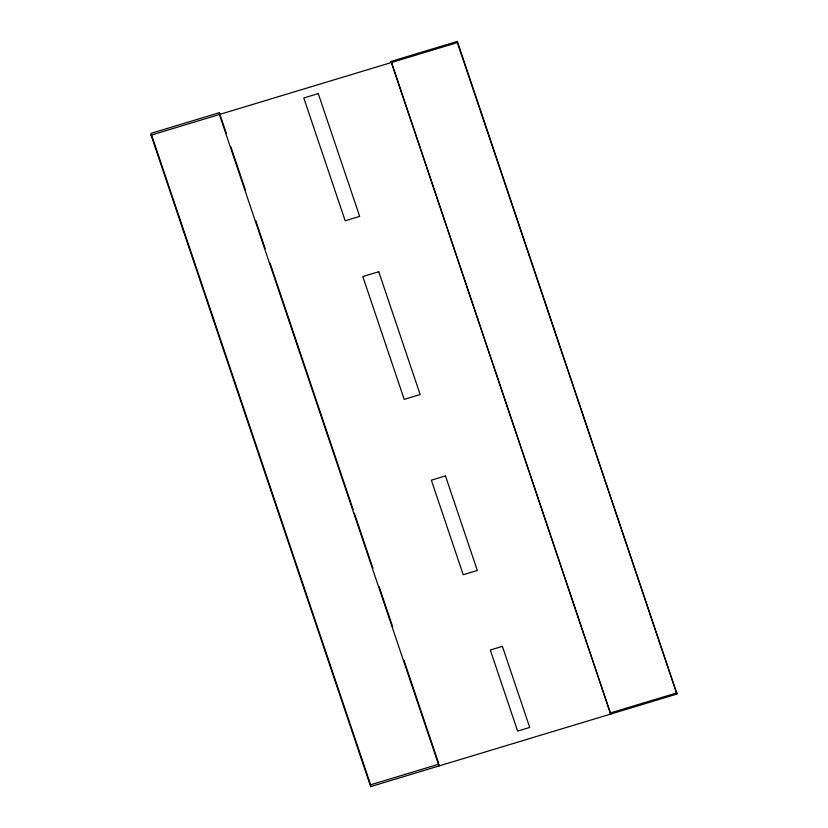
<?xml version="1.0" encoding="UTF-8"?>
<svg xmlns="http://www.w3.org/2000/svg" width="828" height="828" viewBox="0 0 828 828"><rect width="100%" height="100%" fill="white"/><g stroke="black" fill="none" stroke-linecap="round" stroke-linejoin="round"><path stroke-width="1.24" d="M226.375 133.515L219.358 112.701L151.048 133.339L151.069 135.15L370.665 786.6L676.952 694.04L457.346 41.4L391.085 61.427L610.691 714.067L391.085 61.427M151.069 135.15L457.356 42.59L457.346 41.4M370.665 786.6L370.644 784.789L438.964 764.151L438.985 765.952L219.379 114.502L219.358 112.701M610.681 712.867L676.942 692.85M457.356 42.59L676.952 694.04M230.919 146.991L245.367 189.84M255.686 220.455L265.177 248.617M270.135 263.314L353.101 509.448M354.343 513.122L372.91 568.225M379.11 586.586L392.731 627.003M403.878 660.061L438.55 762.919M151.452 134.571L370.644 784.789M318.262 93.585L303.783 97.963L345.183 220.776L359.662 216.398L318.262 93.585M378.758 271.75L362.809 276.562L404.209 399.375L420.158 394.552L378.758 271.75M445.464 475.924L431.347 480.188L463.225 574.746L477.342 570.482L445.464 475.924M502.399 646.368L490.3 650.032L517.624 731.083L529.723 727.429L502.399 646.368"/></g></svg>
